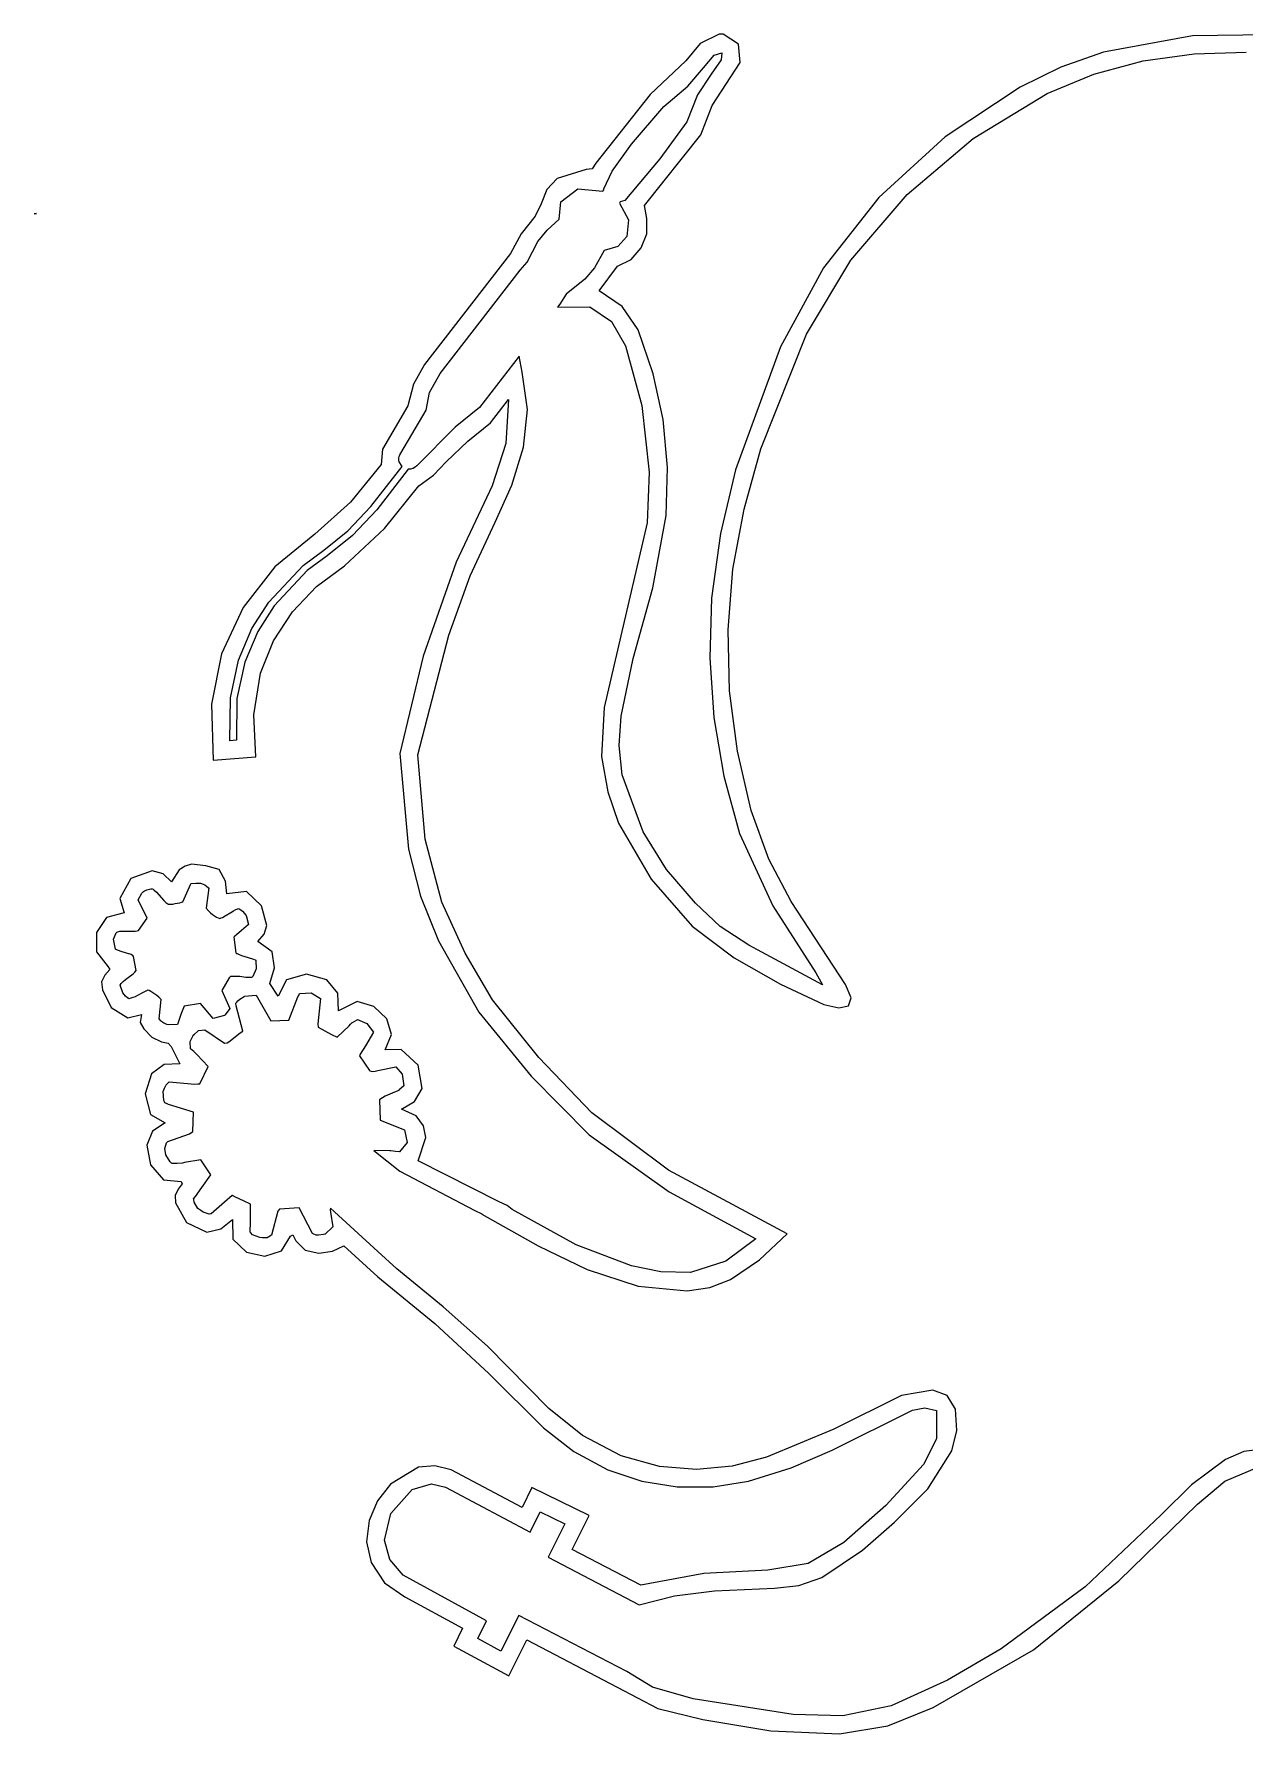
# Model space of a CAD drawing. Extents: x -1.8 to 68.8, y 0 to 50.4.
# Drawn here: x -1.78 to 33.53, y 0.77 to 50.36 of the extents above; entities that cross this region are included whole.
import ezdxf

# ---------------------------------------------------------------- set-up
doc = ezdxf.new("R2010")
doc.units = 0

msp = doc.modelspace()

# ---------------------------------------------------------------- linework, layer by layer
at = {"layer": 'Layer 1'}
for p, q in [((18.204214, 50.359664), (17.643897, 50.082171)), ((18.20422, 50.359641), (18.204214, 50.359664)), ((18.314807, 50.352406), (18.20422, 50.359641)), ((18.76063, 50.059469), (18.314807, 50.352406)), ((32.007492, 50.310548), (29.407684, 49.834179)), ((34.203721, 50.331729), (32.007492, 50.310548)), ((17.643897, 50.082171), (17.231665, 49.578835)), ((17.747893, 49.375824), (18.052423, 49.742538)), ((18.263787, 49.604247), (17.96451, 49.18913)), ((18.052423, 49.742538), (18.277592, 49.814996)), ((18.277592, 49.814996), (18.263787, 49.604247)), ((18.810383, 49.528685), (18.76063, 50.059469)), ((29.407684, 49.834179), (28.16159, 49.391826)), ((30.562079, 49.574904), (32.051283, 49.78283)), ((32.051283, 49.78283), (33.570698, 49.828948)), ((17.231665, 49.578835), (16.185219, 48.5975)), ((17.284725, 48.835955), (17.747893, 49.375824)), ((17.96451, 49.18913), (17.567655, 48.582585)), ((18.001648, 48.269332), (18.810383, 49.528685)), ((28.16159, 49.391826), (26.974216, 48.807283)), ((27.761758, 48.624372), (29.12495, 49.192856)), ((29.12495, 49.192856), (30.562079, 49.574904)), ((16.185219, 48.5975), (14.602372, 46.592974)), ((16.583641, 48.244034), (17.284725, 48.835955)), ((26.974216, 48.807283), (24.790182, 47.36336)), ((25.606476, 47.314958), (27.761758, 48.624372)), ((15.646176, 47.144426), (16.583641, 48.244034)), ((17.567655, 48.582585), (17.261118, 47.79755)), ((17.664718, 47.421839), (18.001648, 48.269332)), ((17.261118, 47.79755), (16.470019, 46.719072)), ((15.081136, 46.36182), (15.646176, 47.144426)), ((16.02296, 45.358402), (17.664718, 47.421839)), ((24.790182, 47.36336), (22.861563, 45.591445)), ((23.679631, 45.678561), (25.606476, 47.314958)), ((16.470019, 46.719072), (15.455029, 45.505187)), ((13.482529, 46.141757), (13.174125, 45.822097)), ((14.32797, 46.402288), (13.482529, 46.141757)), ((14.500931, 46.430158), (14.32797, 46.402288)), ((14.602372, 46.592974), (14.500931, 46.430158)), ((14.838014, 45.8447), (15.081136, 46.36182)), ((13.174125, 45.822097), (13.007639, 45.405968)), ((13.581245, 45.467463), (14.078685, 45.845364)), ((14.078685, 45.845364), (14.809592, 45.770286)), ((14.809592, 45.770286), (14.842665, 45.814728)), ((14.842665, 45.814728), (14.838014, 45.8447)), ((22.040728, 43.759365), (23.679631, 45.678561)), ((-1.775939, 45.112042), (-1.706957, 45.126557)), ((-1.706957, 45.126557), (-1.775939, 45.112042)), ((13.007639, 45.405968), (12.839175, 45.041133)), ((13.536803, 44.958968), (13.581245, 45.467463)), ((15.31602, 45.459712), (15.2938, 45.429223)), ((15.2938, 45.429223), (15.558483, 44.943266)), ((15.455029, 45.505187), (15.31602, 45.459712)), ((16.090139, 44.980131), (16.02296, 45.358402)), ((22.861563, 45.591445), (21.244031, 43.534026)), ((12.839175, 45.041133), (12.428384, 44.531624)), ((12.915137, 44.302161), (13.189538, 44.638574)), ((13.189538, 44.638574), (13.536803, 44.958968)), ((15.558483, 44.943266), (15.511874, 44.448922)), ((16.091694, 44.532352), (16.090139, 44.980131)), ((12.428384, 44.531624), (12.120356, 43.95903)), ((12.605595, 43.699615), (12.915137, 44.302161)), ((15.243895, 44.16342), (14.844216, 44.04688)), ((15.511874, 44.448922), (15.243895, 44.16342)), ((15.928957, 44.118387), (16.091694, 44.532352)), ((12.120356, 43.95903), (9.606301, 40.718922)), ((12.40044, 43.470688), (12.605595, 43.699615)), ((14.844216, 44.04688), (14.563096, 43.541485)), ((15.232829, 43.584869), (15.632484, 43.786478)), ((15.632484, 43.786478), (15.928957, 44.118387)), ((20.749275, 41.601554), (22.040728, 43.759365)), ((10.067238, 40.453915), (12.40044, 43.470688)), ((14.288178, 43.203522), (13.738858, 42.766339)), ((14.563096, 43.541485), (14.288178, 43.203522)), ((14.698495, 42.869668), (15.232829, 43.584869)), ((21.244031, 43.534026), (19.993255, 41.233595)), ((13.738858, 42.766339), (13.554374, 42.48367)), ((15.377731, 42.411516), (14.698495, 42.869668)), ((13.554374, 42.48367), (13.483577, 42.392203)), ((13.483577, 42.392203), (14.433905, 42.400471)), ((14.433905, 42.400471), (15.060754, 41.975314)), ((15.843643, 41.729171), (15.377731, 42.411516)), ((15.060754, 41.975314), (15.473507, 41.263091)), ((16.279643, 40.446497), (15.843643, 41.729171)), ((15.473507, 41.263091), (15.944406, 39.524164)), ((19.993255, 41.233595), (18.676848, 37.649067)), ((19.413756, 38.25988), (20.749275, 41.601554)), ((9.606301, 40.718922), (9.287368, 40.147798)), ((12.373568, 40.962421), (11.216535, 39.465873)), ((12.461935, 40.495266), (12.373568, 40.962421)), ((9.75905, 39.906576), (10.067238, 40.453915)), ((12.615736, 39.40385), (12.461935, 40.495266)), ((16.567629, 39.118998), (16.279643, 40.446497)), ((9.287368, 40.147798), (9.123644, 39.516413)), ((9.661579, 39.386798), (9.75905, 39.906576)), ((11.530401, 39.019062), (12.062479, 39.694696)), ((12.062479, 39.694696), (11.977942, 38.413502)), ((9.123644, 39.516413), (8.388806, 38.251892)), ((8.921057, 38.130029), (9.661579, 39.386798)), ((11.216535, 39.465873), (10.499783, 38.889682)), ((12.496558, 38.308839), (12.615736, 39.40385)), ((15.944406, 39.524164), (16.160413, 37.582166)), ((10.499783, 38.889682), (9.385641, 37.767271)), ((10.869272, 38.480302), (11.530401, 39.019062)), ((16.691278, 37.718008), (16.567629, 39.118998)), ((8.388806, 38.251892), (8.346431, 37.804892)), ((10.24192, 37.879306), (10.869272, 38.480302)), ((11.977942, 38.413502), (11.578271, 37.183225)), ((12.15354, 37.20322), (12.496558, 38.308839)), ((18.926827, 36.496771), (19.413756, 38.25988)), ((8.346431, 37.804892), (7.456145, 36.70724)), ((8.043178, 36.575713), (8.956208, 37.743488)), ((8.861112, 37.980167), (8.864213, 37.999288)), ((8.861112, 37.937792), (8.861112, 37.980167)), ((8.861112, 37.927973), (8.861112, 37.937792)), ((8.870931, 37.882498), (8.861112, 37.927973)), ((8.864213, 37.999288), (8.870931, 38.032361)), ((8.870931, 38.032361), (8.881782, 38.059233)), ((8.872492, 37.879397), (8.870931, 37.882498)), ((8.956208, 37.743488), (8.872492, 37.879397)), ((8.881782, 38.059233), (8.891084, 38.083003)), ((8.891084, 38.083003), (8.921057, 38.130029)), ((9.282804, 37.688206), (9.263683, 37.680454)), ((9.322079, 37.710426), (9.282804, 37.688206)), ((9.338099, 37.721279), (9.322079, 37.710426)), ((9.385641, 37.767271), (9.338099, 37.721279)), ((9.868416, 37.495091), (10.24192, 37.879306)), ((16.657029, 36.309871), (16.691278, 37.718008)), ((9.134491, 37.661322), (8.216486, 36.479424)), ((9.200637, 37.662883), (9.134491, 37.661322)), ((9.215107, 37.665984), (9.200637, 37.662883)), ((9.263683, 37.680454), (9.215107, 37.665984)), ((9.442487, 37.182192), (9.868416, 37.495091)), ((11.672837, 36.123963), (12.15354, 37.20322)), ((16.160413, 37.582166), (16.102018, 36.096988)), ((18.676848, 37.649067), (18.238727, 35.790459)), ((7.456145, 36.70724), (6.408568, 35.765743)), ((8.443198, 35.933439), (9.442487, 37.182192)), ((11.578271, 37.183225), (10.537509, 34.955974)), ((7.37091, 35.862963), (8.043178, 36.575713)), ((8.216486, 36.479424), (7.515205, 35.733263)), ((16.2637, 34.20701), (16.657029, 36.309871)), ((18.602639, 34.745651), (18.926827, 36.496771)), ((6.408568, 35.765743), (5.249161, 34.816899)), ((6.671596, 35.304881), (7.37091, 35.862963)), ((7.515205, 35.733263), (6.772882, 35.140549)), ((7.277764, 34.842802), (8.443198, 35.933439)), ((10.944147, 34.557927), (11.672837, 36.123963)), ((16.102018, 36.096988), (15.335141, 32.80572)), ((18.238727, 35.790459), (17.979427, 33.898135)), ((6.067727, 34.856515), (6.671596, 35.304881)), ((5.249161, 34.816899), (4.325206, 33.635323)), ((5.067761, 33.79078), (6.067727, 34.856515)), ((6.772882, 35.140549), (6.189049, 34.7068)), ((6.460268, 34.239974), (7.277764, 34.842802)), ((10.537509, 34.955974), (9.574521, 32.20741)), ((18.460098, 32.975401), (18.602639, 34.745651)), ((6.189049, 34.7068), (5.221535, 33.675622)), ((5.758341, 33.504559), (6.460268, 34.239974)), ((10.316322, 32.820826), (10.944147, 34.557927)), ((4.579689, 33.02142), (5.067761, 33.79078)), ((15.697916, 32.141655), (16.2637, 34.20701)), ((17.979427, 33.898135), (17.930684, 32.160624)), ((4.325206, 33.635323), (3.690783, 32.280017)), ((5.221535, 33.675622), (4.749248, 32.931153)), ((5.202986, 32.655756), (5.758341, 33.504559)), ((4.185129, 32.091743), (4.579689, 33.02142)), ((4.749248, 32.931153), (4.367461, 32.031513)), ((9.417164, 29.329554), (10.316322, 32.820826)), ((15.335141, 32.80572), (14.845168, 30.710594)), ((18.506165, 31.198847), (18.460098, 32.975401)), ((3.690783, 32.280017), (3.39997, 30.809979)), ((4.825204, 31.712765), (5.202986, 32.655756)), ((3.948262, 30.999757), (4.185129, 32.091743)), ((4.367461, 32.031513), (4.138315, 30.974766)), ((9.574521, 32.20741), (8.886966, 29.376477)), ((15.342296, 30.45848), (15.697916, 32.141655)), ((17.930684, 32.160624), (18.05049, 30.426172)), ((4.636374, 30.501987), (4.825204, 31.712765)), ((3.39997, 30.809979), (3.444928, 29.172872)), ((3.933265, 29.74347), (3.948262, 30.999757)), ((4.138315, 30.974766), (4.123951, 29.758972)), ((18.733019, 29.436373), (18.506165, 31.198847)), ((4.690328, 29.274158), (4.636374, 30.501987)), ((14.845168, 30.710594), (14.767301, 29.285439)), ((15.286834, 29.603042), (15.342296, 30.45848)), ((18.05049, 30.426172), (18.337853, 28.711658)), ((4.123951, 29.758972), (3.933265, 29.74347)), ((3.444928, 29.172872), (4.690328, 29.274158)), ((8.886966, 29.376477), (9.143745, 26.576403)), ((9.625209, 26.876151), (9.417164, 29.329554)), ((14.767301, 29.285439), (14.955526, 28.253326)), ((15.376489, 28.749102), (15.286834, 29.603042)), ((19.132839, 27.708364), (18.733019, 29.436373)), ((15.98472, 27.083573), (15.376489, 28.749102)), ((18.337853, 28.711658), (18.79178, 27.033963)), ((14.955526, 28.253326), (15.263828, 27.337328)), ((15.263828, 27.337328), (16.217187, 25.701249)), ((19.651457, 26.293232), (19.132839, 27.708364)), ((10.112237, 25.032703), (9.625209, 26.876151)), ((16.667406, 25.988288), (15.98472, 27.083573)), ((18.79178, 27.033963), (19.769032, 24.924706)), ((9.143745, 26.576403), (9.488779, 25.214989)), ((20.305608, 25.051566), (19.651457, 26.293232)), ((1.669328, 25.951884), (1.048148, 25.723318)), ((1.987115, 25.862975), (1.669328, 25.951884)), ((2.237252, 25.62684), (1.987115, 25.862975)), ((2.458427, 25.977206), (2.237252, 25.62684)), ((2.629736, 26.083358), (2.458427, 25.977206)), ((2.819128, 26.143087), (2.629736, 26.083358)), ((3.234089, 26.09141), (2.819128, 26.143087)), ((3.622695, 25.985474), (3.234089, 26.09141)), ((3.808742, 25.649573), (3.622695, 25.985474)), ((17.511756, 25.010834), (16.667406, 25.988288)), ((1.048148, 25.723318), (0.725201, 25.142632)), ((1.263669, 25.105423), (1.365988, 25.298176)), ((1.365988, 25.298176), (1.418181, 25.346752)), ((1.418181, 25.346752), (1.441952, 25.361222)), ((1.441952, 25.361222), (1.473475, 25.378275)), ((1.473475, 25.378275), (1.511199, 25.394295)), ((1.511199, 25.394295), (1.55254, 25.406696)), ((1.55254, 25.406696), (1.594914, 25.418065)), ((1.594914, 25.418065), (1.634705, 25.422717)), ((1.634705, 25.422717), (1.669328, 25.422717)), ((1.669328, 25.422717), (1.670879, 25.422717)), ((1.670879, 25.422717), (1.69465, 25.414964)), ((1.69465, 25.414964), (1.6962, 25.414964)), ((1.6962, 25.414964), (1.719455, 25.398944)), ((1.719455, 25.398944), (1.796969, 25.328147)), ((1.796969, 25.328147), (2.008326, 25.080101)), ((2.562813, 25.045469), (2.791739, 25.566366)), ((2.791739, 25.566366), (2.802593, 25.575669)), ((2.802593, 25.575669), (2.944703, 25.590139)), ((2.944703, 25.590139), (3.016016, 25.5917)), ((3.016016, 25.5917), (3.016519, 25.592229)), ((3.016519, 25.592229), (3.016531, 25.592733)), ((3.016531, 25.592733), (3.048054, 25.589632)), ((3.048054, 25.589632), (3.049615, 25.589632)), ((3.049615, 25.589632), (3.074935, 25.586532)), ((3.074935, 25.586532), (3.076497, 25.586532)), ((3.076497, 25.586532), (3.151944, 25.562761)), ((3.151944, 25.562761), (3.153505, 25.562761)), ((3.153505, 25.562761), (3.205698, 25.537441)), ((3.205698, 25.537441), (3.20726, 25.537441)), ((3.20726, 25.537441), (3.254802, 25.504368)), ((3.317868, 25.456826), (3.248105, 24.863581)), ((3.254802, 25.504368), (3.256363, 25.504368)), ((3.256363, 25.504368), (3.316307, 25.456826)), ((3.316307, 25.456826), (3.317868, 25.456826)), ((3.843353, 25.275441), (3.808742, 25.649573)), ((4.424195, 25.341586), (3.843353, 25.275441)), ((4.853997, 24.927591), (4.424195, 25.341586)), ((16.217187, 25.701249), (17.417182, 24.339581)), ((0.725201, 25.142632), (0.855942, 24.72147)), ((1.519467, 24.565405), (1.263669, 25.105423)), ((2.008326, 25.080101), (2.063619, 25.026357)), ((2.063619, 25.026357), (2.065686, 25.026357)), ((2.065686, 25.026357), (2.094108, 25.002587)), ((2.094108, 25.002587), (2.095658, 25.002587)), ((2.095658, 25.002587), (2.12408, 24.982434)), ((2.12408, 24.982434), (2.125631, 24.982434)), ((2.125631, 24.982434), (2.136483, 24.977266)), ((2.136483, 24.977266), (2.138033, 24.977266)), ((2.138033, 24.977266), (2.154053, 24.975705)), ((2.154053, 24.975705), (2.155604, 24.975705)), ((2.155604, 24.975705), (2.204696, 24.975705)), ((2.204696, 24.975705), (2.267741, 24.980357)), ((2.267741, 24.980357), (2.338538, 24.991726)), ((2.338538, 24.991726), (2.474447, 25.018598)), ((2.474447, 25.018598), (2.52819, 25.032549)), ((2.52819, 25.032549), (2.562813, 25.045469)), ((3.248105, 24.863581), (3.324069, 24.772114)), ((4.043949, 24.782966), (4.113195, 24.820689)), ((4.113195, 24.820689), (4.141617, 24.833609)), ((4.141617, 24.833609), (4.168489, 24.842912)), ((4.168489, 24.842912), (4.189161, 24.846013)), ((4.189161, 24.846013), (4.205181, 24.842912)), ((4.205181, 24.842912), (4.206742, 24.842912)), ((4.206742, 24.842912), (4.253768, 24.81294)), ((4.253768, 24.81294), (4.255329, 24.81294)), ((4.255329, 24.81294), (4.301321, 24.773665)), ((5.010205, 24.354568), (4.853997, 24.927591)), ((9.488779, 25.214989), (10.017128, 23.911185)), ((10.794717, 23.550841), (10.112237, 25.032703)), ((18.234212, 24.326439), (17.511756, 25.010834)), ((19.769032, 24.924706), (21.024199, 22.973751)), ((21.883053, 22.633228), (20.305608, 25.051566)), ((0.338908, 24.589837), (0.043073, 24.148379)), ((0.855942, 24.72147), (0.338908, 24.589837)), ((1.26987, 24.208839), (1.519467, 24.565405)), ((3.324069, 24.772114), (3.373162, 24.723021)), ((3.373162, 24.723021), (3.374723, 24.723021)), ((3.374723, 24.723021), (3.428467, 24.677029)), ((3.428467, 24.677029), (3.430028, 24.677029)), ((3.430028, 24.677029), (3.483771, 24.636205)), ((3.483771, 24.636205), (3.484803, 24.636205)), ((3.484803, 24.636205), (3.540097, 24.601582)), ((3.540097, 24.601582), (3.54216, 24.601582)), ((3.54216, 24.601582), (3.595387, 24.576261)), ((3.595387, 24.576261), (3.64448, 24.561791)), ((3.64448, 24.561791), (3.646041, 24.561791)), ((3.646041, 24.561791), (3.679114, 24.574711)), ((3.679114, 24.574711), (3.715804, 24.590213)), ((3.715804, 24.590213), (3.795902, 24.633104)), ((3.795902, 24.633104), (3.964884, 24.733873)), ((3.964884, 24.733873), (4.043949, 24.782966)), ((4.413448, 24.325115), (4.271338, 24.205226)), ((4.301321, 24.773665), (4.405707, 24.643958)), ((4.405707, 24.643958), (4.481154, 24.38816)), ((4.460991, 24.366456), (4.413448, 24.325115)), ((4.462552, 24.366456), (4.460991, 24.366456)), ((4.481154, 24.38816), (4.462552, 24.366456)), ((4.932026, 24.099564), (5.010205, 24.354568)), ((17.417182, 24.339581), (18.640456, 23.415575)), ((19.066698, 23.778869), (18.234212, 24.326439)), ((0.043073, 24.148379), (0.04712, 23.589498)), ((0.5402, 23.953038), (0.616164, 24.139073)), ((0.595493, 23.668819), (0.5402, 23.953038)), ((0.616164, 24.139073), (0.638385, 24.156644)), ((0.638385, 24.156644), (0.663706, 24.169045)), ((0.663706, 24.169045), (0.7221, 24.189717)), ((0.7221, 24.189717), (0.807366, 24.192818)), ((0.807366, 24.192818), (0.891082, 24.191257)), ((0.891082, 24.191257), (0.892632, 24.191257)), ((0.892632, 24.191257), (1.047145, 24.186606)), ((1.047145, 24.186606), (1.048695, 24.186606)), ((1.048695, 24.186606), (1.116908, 24.186606)), ((1.116908, 24.186606), (1.176853, 24.188167)), ((1.176853, 24.188167), (1.228529, 24.195919)), ((1.228529, 24.195919), (1.26987, 24.208839)), ((4.077035, 24.040895), (4.054815, 24.017125)), ((4.054815, 24.017125), (4.107009, 23.553071)), ((4.126128, 24.085337), (4.077035, 24.040895)), ((4.271338, 24.205226), (4.126128, 24.085337)), ((4.75079, 23.889481), (4.932026, 24.099564)), ((5.172469, 23.588208), (4.75079, 23.889481)), ((10.017128, 23.911185), (11.194832, 21.829144)), ((0.04712, 23.589498), (0.389822, 23.151027)), ((0.608412, 23.657971), (0.595493, 23.668819)), ((0.609963, 23.657971), (0.608412, 23.657971)), ((0.685927, 23.627999), (0.609963, 23.657971)), ((0.687478, 23.627999), (0.685927, 23.627999)), ((0.766026, 23.599577), (0.687478, 23.627999)), ((0.768093, 23.599577), (0.766026, 23.599577)), ((0.922626, 23.550397), (0.768093, 23.599577)), ((0.924242, 23.550397), (0.922626, 23.550397)), ((0.991938, 23.526637), (0.924242, 23.550397)), ((0.994005, 23.526637), (0.991938, 23.526637)), ((1.052399, 23.504412), (0.994005, 23.526637)), ((1.05395, 23.504412), (1.052399, 23.504412)), ((1.099425, 23.479621), (1.05395, 23.504412)), ((1.100975, 23.479621), (1.099425, 23.479621)), ((1.129397, 23.45275), (1.100975, 23.479621)), ((1.205362, 23.038823), (1.129397, 23.45275)), ((4.107009, 23.553071), (4.141632, 23.53291)), ((4.141632, 23.53291), (4.143193, 23.53291)), ((4.143193, 23.53291), (4.182984, 23.513781)), ((4.182984, 23.513781), (4.184545, 23.513781)), ((4.184545, 23.513781), (4.272911, 23.477607)), ((4.272911, 23.477607), (4.274975, 23.477607)), ((4.274975, 23.477607), (4.369543, 23.446085)), ((4.369543, 23.446085), (4.371104, 23.446085)), ((4.371104, 23.446085), (4.464122, 23.417663)), ((4.464122, 23.417663), (4.466185, 23.417663)), ((4.466185, 23.417663), (4.623798, 23.37012)), ((4.623798, 23.37012), (4.625359, 23.37012)), ((4.625359, 23.37012), (4.672901, 23.350991)), ((4.672901, 23.350991), (4.674965, 23.350991)), ((4.674965, 23.350991), (4.687885, 23.343239)), ((4.687885, 23.343239), (4.695637, 23.333925)), ((4.695637, 23.333925), (4.701839, 23.08898)), ((5.236372, 23.119651), (5.172469, 23.588208)), ((11.589121, 22.182198), (10.794717, 23.550841)), ((18.640456, 23.415575), (19.987047, 22.646147)), ((21.216435, 22.628036), (19.066698, 23.778869)), ((0.293704, 22.910214), (0.187197, 22.711823)), ((0.43428, 23.067366), (0.293704, 22.910214)), ((0.389822, 23.151027), (0.43428, 23.067366)), ((0.89427, 22.775272), (0.968684, 22.833668)), ((0.968684, 22.833668), (1.112344, 22.945803)), ((1.112344, 22.945803), (1.167638, 22.996447)), ((1.167638, 22.996447), (1.205362, 23.038823)), ((3.915799, 22.828596), (3.696691, 22.454457)), ((3.954039, 22.864767), (3.915799, 22.828596)), ((3.955601, 22.864767), (3.954039, 22.864767)), ((4.06102, 22.869926), (3.955601, 22.864767)), ((4.146286, 22.86728), (4.06102, 22.869926)), ((4.147847, 22.86728), (4.146286, 22.86728)), ((4.220711, 22.862121), (4.147847, 22.86728)), ((4.222272, 22.862121), (4.220711, 22.862121)), ((4.283767, 22.854369), (4.222272, 22.862121)), ((4.285831, 22.854369), (4.283767, 22.854369)), ((4.40417, 22.840425), (4.285831, 22.854369)), ((4.405731, 22.840425), (4.40417, 22.840425)), ((4.470326, 22.8368), (4.405731, 22.840425)), ((4.47239, 22.8368), (4.470326, 22.8368)), ((4.546804, 22.8368), (4.47239, 22.8368)), ((4.548867, 22.8368), (4.546804, 22.8368)), ((4.56747, 22.839896), (4.548867, 22.8368)), ((4.586589, 22.849209), (4.56747, 22.839896)), ((4.60416, 22.863153), (4.586589, 22.849209)), ((4.605721, 22.863153), (4.60416, 22.863153)), ((4.701839, 23.08898), (4.605721, 22.863153)), ((5.104773, 22.662168), (5.236372, 23.119651)), ((6.165507, 22.936394), (5.584847, 22.767588)), ((6.759967, 22.773277), (6.165507, 22.936394)), ((21.024199, 22.973751), (21.216435, 22.628036)), ((0.187197, 22.711823), (0.217223, 22.479232)), ((0.217223, 22.479232), (0.475989, 21.959281)), ((0.732006, 22.613008), (0.76973, 22.663136)), ((0.813655, 22.387184), (0.732006, 22.613008)), ((0.76973, 22.663136), (0.826574, 22.718429)), ((0.889619, 22.290548), (0.813655, 22.387184)), ((0.826574, 22.718429), (0.89427, 22.775272)), ((1.388296, 22.387197), (1.239985, 22.311233)), ((1.538674, 22.469361), (1.388296, 22.387197)), ((1.540225, 22.469361), (1.538674, 22.469361)), ((1.577948, 22.454888), (1.540225, 22.469361)), ((1.579499, 22.454888), (1.577948, 22.454888)), ((1.628591, 22.429567), (1.579499, 22.454888)), ((1.630142, 22.429567), (1.628591, 22.429567)), ((1.686986, 22.393394), (1.630142, 22.429567)), ((1.688536, 22.393394), (1.686986, 22.393394)), ((1.748481, 22.352571), (1.688536, 22.393394)), ((1.750031, 22.352571), (1.748481, 22.352571)), ((1.806875, 22.308129), (1.750031, 22.352571)), ((3.696691, 22.454457), (3.933369, 21.932008)), ((4.363743, 22.293278), (4.701706, 22.318599)), ((4.701706, 22.318599), (5.124936, 21.578076)), ((5.347135, 22.289063), (5.104773, 22.662168)), ((5.584847, 22.767588), (5.347135, 22.289063)), ((5.917134, 22.269516), (5.940905, 22.316543)), ((5.940905, 22.316543), (5.967776, 22.368734)), ((5.967776, 22.368734), (5.975528, 22.37183)), ((5.975528, 22.37183), (5.97709, 22.373947)), ((5.97709, 22.373947), (6.304201, 22.388419)), ((6.304201, 22.388419), (6.580153, 22.222539)), ((7.080152, 22.384965), (6.759967, 22.773277)), ((7.099997, 21.869458), (7.080152, 22.384965)), ((19.987047, 22.646147), (21.251568, 22.049285)), ((22.051299, 22.240691), (21.883053, 22.633228)), ((0.475989, 21.959281), (0.961879, 21.664814)), ((0.964033, 22.233705), (0.889619, 22.290548)), ((0.965583, 22.233705), (0.964033, 22.233705)), ((0.997106, 22.2182), (0.965583, 22.233705)), ((1.047749, 22.230609), (0.997106, 22.2182)), ((1.106143, 22.249738), (1.047749, 22.230609)), ((1.170739, 22.27816), (1.106143, 22.249738)), ((1.239985, 22.311233), (1.170739, 22.27816)), ((1.808426, 22.308129), (1.806875, 22.308129)), ((1.860619, 22.265753), (1.808426, 22.308129)), ((1.862169, 22.265753), (1.860619, 22.265753)), ((1.928832, 22.19444), (1.862169, 22.265753)), ((1.875089, 21.62755), (1.928832, 22.19444)), ((2.601142, 22.001713), (2.504508, 21.761935)), ((3.076048, 22.080776), (2.601142, 22.001713)), ((3.451736, 21.640494), (3.076048, 22.080776)), ((3.933369, 21.932008), (3.79746, 21.749076)), ((4.112584, 22.084519), (4.142556, 22.119659)), ((4.115685, 22.015273), (4.112584, 22.084519)), ((4.308438, 21.27475), (4.115685, 22.015273)), ((4.142556, 22.119659), (4.170978, 22.152732)), ((4.170978, 22.152732), (4.224722, 22.202857)), ((4.224722, 22.202857), (4.349778, 22.285023)), ((4.349778, 22.285023), (4.35443, 22.288119)), ((4.35443, 22.288119), (4.355991, 22.288119)), ((4.355991, 22.288119), (4.363743, 22.293278)), ((5.653585, 21.595141), (5.917134, 22.269516)), ((6.580153, 22.222539), (6.501605, 21.482532)), ((7.6488, 22.141791), (7.099997, 21.869458)), ((8.135404, 21.990624), (7.6488, 22.141791)), ((8.512829, 21.634847), (8.135404, 21.990624)), ((11.194832, 21.829144), (12.718301, 19.958623)), ((12.944057, 20.505706), (11.589121, 22.182198)), ((21.251568, 22.049285), (21.68944, 21.953816)), ((21.68944, 21.953816), (21.971389, 22.015919)), ((21.971389, 22.015919), (22.051299, 22.240691)), ((0.961879, 21.664814), (1.361854, 21.760416)), ((1.361854, 21.760416), (1.321337, 21.529403)), ((1.321337, 21.529403), (1.428, 21.337186)), ((1.428, 21.337186), (1.657425, 21.093899)), ((1.919013, 21.575874), (1.875089, 21.62755)), ((1.945885, 21.550554), (1.919013, 21.575874)), ((1.947436, 21.550554), (1.945885, 21.550554)), ((1.977408, 21.526794), (1.947436, 21.550554)), ((1.978958, 21.526794), (1.977408, 21.526794)), ((2.014098, 21.504569), (1.978958, 21.526794)), ((2.015649, 21.504569), (2.014098, 21.504569)), ((2.053373, 21.485969), (2.015649, 21.504569)), ((2.054923, 21.485969), (2.053373, 21.485969)), ((2.095747, 21.468401), (2.054923, 21.485969)), ((2.097298, 21.468401), (2.095747, 21.468401)), ((2.141739, 21.452394), (2.097298, 21.468401)), ((2.14329, 21.452394), (2.141739, 21.452394)), ((2.403739, 21.469962), (2.14329, 21.452394)), ((2.455932, 21.616723), (2.403739, 21.469962)), ((2.504508, 21.761935), (2.455932, 21.616723)), ((3.773679, 21.728862), (3.451736, 21.640494)), ((3.795899, 21.74643), (3.773679, 21.728862)), ((3.79746, 21.749076), (3.795899, 21.74643)), ((5.124936, 21.578076), (5.653585, 21.595141)), ((6.501605, 21.482532), (6.510907, 21.393651)), ((6.510907, 21.393651), (6.897447, 21.171441)), ((7.067979, 21.101678), (7.409043, 21.430341)), ((7.409043, 21.430341), (7.455035, 21.477365)), ((7.455035, 21.477365), (7.505161, 21.523357)), ((7.505161, 21.523357), (7.510328, 21.526453)), ((7.510328, 21.526453), (7.648821, 21.607069)), ((7.648821, 21.607069), (7.658639, 21.611725)), ((7.658639, 21.611725), (7.92684, 21.493385)), ((7.92684, 21.493385), (8.119592, 21.245339)), ((8.644279, 21.176729), (8.512829, 21.634847)), ((1.657425, 21.093899), (1.945797, 20.956848)), ((1.945797, 20.956848), (2.131716, 20.924331)), ((2.131716, 20.924331), (2.220199, 20.829724)), ((2.220199, 20.829724), (2.476513, 20.321746)), ((2.772618, 20.974491), (2.850133, 21.129004)), ((2.783471, 20.757966), (2.772618, 20.974491)), ((2.850133, 21.129004), (2.862534, 21.152764)), ((2.862534, 21.152764), (2.900257, 21.185837)), ((2.900257, 21.185837), (2.988624, 21.261801)), ((2.988624, 21.261801), (3.018596, 21.287122)), ((3.018596, 21.287122), (3.022213, 21.289238)), ((3.022213, 21.289238), (3.205147, 21.306278)), ((3.205147, 21.306278), (3.773587, 20.92594)), ((3.773587, 20.92594), (3.860404, 20.929035)), ((3.860404, 20.929035), (3.907429, 20.965725)), ((3.907429, 20.965725), (4.236091, 21.219455)), ((4.236091, 21.219455), (4.308438, 21.27475)), ((6.897447, 21.171441), (7.067979, 21.101678)), ((7.892216, 20.841231), (7.735637, 20.604553)), ((8.119592, 21.245339), (7.892216, 20.841231)), ((8.46167, 20.72741), (8.644279, 21.176729)), ((2.880106, 20.674768), (2.783471, 20.757966)), ((2.971573, 20.594152), (2.880106, 20.674768)), ((3.298168, 20.242239), (2.971573, 20.594152)), ((7.735637, 20.604553), (7.710832, 20.552359)), ((7.710832, 20.552359), (8.005905, 20.121377)), ((8.927274, 20.739289), (8.46167, 20.72741)), ((9.423081, 20.278222), (8.927274, 20.739289)), ((14.484366, 18.891564), (12.944057, 20.505706)), ((1.653826, 20.026672), (1.461015, 19.440536)), ((2.015538, 20.296598), (1.653826, 20.026672)), ((2.476513, 20.321746), (2.015538, 20.296598)), ((3.06304, 19.738393), (3.298168, 20.242239)), ((8.005905, 20.121377), (8.015207, 20.112064)), ((8.015207, 20.112064), (8.086521, 20.092934)), ((8.086521, 20.092934), (8.173337, 20.104311)), ((8.173337, 20.104311), (8.251885, 20.122912)), ((8.251885, 20.122912), (8.772783, 20.233499)), ((8.772783, 20.233499), (8.957784, 20.022143)), ((8.957784, 20.022143), (9.009977, 19.673327)), ((9.538605, 19.595174), (9.423081, 20.278222)), ((12.718301, 19.958623), (14.41582, 18.249524)), ((1.461015, 19.440536), (1.617135, 18.839666)), ((1.994373, 19.515601), (2.027446, 19.607067)), ((2.013493, 19.253603), (1.994373, 19.515601)), ((2.027446, 19.607067), (2.028996, 19.610692)), ((2.028996, 19.610692), (2.076538, 19.70836)), ((2.076538, 19.70836), (2.155603, 19.787426)), ((2.155603, 19.787426), (2.164905, 19.792082)), ((2.164905, 19.792082), (2.914729, 19.730588)), ((2.914729, 19.730588), (2.998445, 19.732705)), ((2.998445, 19.732705), (3.06304, 19.738393)), ((8.458569, 19.373576), (8.302507, 19.275907)), ((8.46013, 19.375163), (8.458569, 19.373576)), ((8.665802, 19.45888), (8.46013, 19.375163)), ((8.675105, 19.464039), (8.665802, 19.45888)), ((8.687506, 19.468696), (8.675105, 19.464039)), ((8.856488, 19.544142), (8.687506, 19.468696)), ((8.858049, 19.547237), (8.856488, 19.544142)), ((9.009977, 19.673327), (8.858049, 19.547237)), ((9.316484, 19.222046), (9.538605, 19.595174)), ((2.030546, 19.209677), (2.013493, 19.253603)), ((2.041915, 19.181255), (2.030546, 19.209677)), ((2.10496, 19.149733), (2.041915, 19.181255)), ((2.142684, 19.130604), (2.10496, 19.149733)), ((2.873388, 18.909431), (2.142684, 19.130604)), ((2.851684, 18.341506), (2.873388, 18.909431)), ((8.302507, 19.275907), (8.293204, 19.269716)), ((8.293204, 19.269716), (8.318524, 18.677505)), ((8.936576, 18.998831), (9.316484, 19.222046)), ((9.364456, 18.798324), (8.936576, 18.998831)), ((16.726273, 17.217806), (14.484366, 18.891564)), ((1.683499, 18.35673), (1.5174, 17.950833)), ((1.617135, 18.839666), (2.049667, 18.599371)), ((2.049667, 18.599371), (1.683499, 18.35673)), ((8.318524, 18.677505), (9.023907, 18.391737)), ((9.023907, 18.391737), (9.106072, 18.024316)), ((9.57744, 18.514986), (9.364456, 18.798324)), ((9.649455, 18.166754), (9.57744, 18.514986)), ((1.5174, 17.950833), (1.617936, 17.376557)), ((2.041916, 17.845381), (2.085841, 18.012812)), ((2.085841, 18.012812), (2.108061, 18.035037)), ((2.108061, 18.035037), (2.117363, 18.045885)), ((2.117363, 18.045885), (2.123564, 18.04898)), ((2.123564, 18.04898), (2.126665, 18.050568)), ((2.126665, 18.050568), (2.75815, 18.277945)), ((2.75815, 18.277945), (2.851684, 18.341506)), ((9.106072, 18.024316), (8.878696, 17.75405)), ((9.429051, 17.492464), (9.649455, 18.166754)), ((14.41582, 18.249524), (16.747159, 16.582695)), ((1.617936, 17.376557), (1.998507, 16.932808)), ((2.041916, 17.843794), (2.041916, 17.845381)), ((2.055868, 17.733206), (2.041916, 17.843794)), ((2.057419, 17.728549), (2.055868, 17.733206)), ((2.06517, 17.667052), (2.057419, 17.728549)), ((2.194878, 17.460347), (2.06517, 17.667052)), ((2.234152, 17.424176), (2.194878, 17.460347)), ((2.235702, 17.424176), (2.234152, 17.424176)), ((2.253272, 17.408168), (2.235702, 17.424176)), ((2.34474, 17.408168), (2.253272, 17.408168)), ((2.398483, 17.408168), (2.34474, 17.408168)), ((2.549895, 17.425737), (2.398483, 17.408168)), ((2.616557, 17.438146), (2.549895, 17.425737)), ((3.089913, 17.521862), (2.616557, 17.438146)), ((3.383434, 17.078477), (3.089913, 17.521862)), ((8.602228, 17.780905), (8.136624, 17.793314)), ((8.136624, 17.793314), (8.889549, 17.189215)), ((8.625998, 17.777809), (8.602228, 17.780905)), ((8.766558, 17.761802), (8.625998, 17.777809)), ((8.869394, 17.749393), (8.766558, 17.761802)), ((8.878696, 17.75405), (8.869394, 17.749393)), ((11.788077, 16.291506), (9.429051, 17.492464)), ((1.998507, 16.932808), (2.517338, 16.886818)), ((2.517338, 16.886818), (2.547809, 16.81773)), ((3.121435, 16.715194), (3.383434, 17.078477)), ((8.889549, 17.189215), (11.072875, 16.036832)), ((20.186001, 15.362468), (16.726273, 17.217806)), ((2.431555, 16.661507), (2.340033, 16.476172)), ((2.340033, 16.476172), (2.35404, 16.261532)), ((2.547809, 16.81773), (2.431555, 16.661507)), ((2.878556, 16.377229), (2.9323, 16.451643)), ((2.881657, 16.358628), (2.878556, 16.377229)), ((2.9323, 16.451643), (3.121435, 16.715194)), ((4.004078, 16.473947), (3.781353, 16.288945)), ((4.007179, 16.477043), (4.004078, 16.473947)), ((4.103298, 16.43105), (4.007179, 16.477043)), ((4.330674, 16.323563), (4.103298, 16.43105)), ((16.747159, 16.582695), (19.269265, 15.215603)), ((2.35404, 16.261532), (2.674747, 15.689102)), ((2.894058, 16.281114), (2.881657, 16.358628)), ((3.004646, 16.10283), (2.894058, 16.281114)), ((3.089912, 16.039785), (3.004646, 16.10283)), ((3.157608, 15.989144), (3.089912, 16.039785)), ((3.326589, 15.932298), (3.157608, 15.989144)), ((3.374131, 15.941611), (3.326589, 15.932298)), ((3.378783, 15.943199), (3.374131, 15.941611)), ((3.380344, 15.944786), (3.378783, 15.943199)), ((3.388096, 15.947882), (3.380344, 15.944786)), ((3.781353, 16.288945), (3.388096, 15.947882)), ((4.537379, 16.224345), (4.330674, 16.323563)), ((4.532728, 15.615081), (4.537379, 16.224345)), ((5.336294, 16.019224), (5.149743, 15.319526)), ((5.38177, 16.082269), (5.336294, 16.019224)), ((5.95486, 16.118443), (5.38177, 16.082269)), ((6.341916, 15.370168), (5.95486, 16.118443)), ((6.864364, 16.109127), (6.861263, 16.058485)), ((6.861263, 16.058485), (6.870566, 15.987688)), ((8.248773, 14.846158), (6.864364, 16.109127)), ((6.870566, 15.987688), (6.933611, 15.562908)), ((11.072875, 16.036832), (11.284231, 15.940198)), ((11.284231, 15.940198), (11.278029, 15.934007)), ((11.278029, 15.934007), (12.921338, 15.010552)), ((12.024784, 16.189175), (11.788077, 16.291506)), ((12.161181, 16.06878), (12.024784, 16.189175)), ((14.028764, 15.040936), (12.161181, 16.06878)), ((2.674747, 15.689102), (3.266645, 15.405257)), ((3.266645, 15.405257), (3.675835, 15.503621)), ((3.675835, 15.503621), (4.011818, 15.774741)), ((4.011818, 15.774741), (4.016985, 15.20475)), ((4.528066, 15.406825), (4.529627, 15.501393)), ((4.546669, 15.386162), (4.528066, 15.406825)), ((4.529627, 15.501393), (4.532728, 15.615081)), ((4.598862, 15.330869), (4.546669, 15.386162)), ((6.933611, 15.562908), (6.709335, 15.351551)), ((4.016985, 15.20475), (4.415882, 14.828828)), ((4.805567, 15.250253), (4.598862, 15.330869)), ((4.881531, 15.245597), (4.805567, 15.250253)), ((4.968348, 15.24094), (4.881531, 15.245597)), ((5.023641, 15.242527), (4.968348, 15.24094)), ((5.025202, 15.242527), (5.023641, 15.242527)), ((5.149743, 15.319526), (5.025202, 15.242527)), ((5.435608, 14.86034), (5.705769, 15.288983)), ((5.705769, 15.288983), (5.768345, 15.330217)), ((5.768345, 15.330217), (5.856664, 15.152043)), ((5.856664, 15.152043), (6.134166, 14.882808)), ((6.134166, 14.882808), (6.529497, 14.793693)), ((6.365687, 15.360854), (6.341916, 15.370168)), ((6.452503, 15.326231), (6.365687, 15.360854)), ((6.523299, 15.323135), (6.452503, 15.326231)), ((6.66541, 15.341735), (6.523299, 15.323135)), ((6.700033, 15.346895), (6.66541, 15.341735)), ((6.706234, 15.351551), (6.700033, 15.346895)), ((6.709335, 15.351551), (6.706234, 15.351551)), ((6.931532, 14.859022), (7.253476, 15.01147)), ((7.253476, 15.01147), (8.253414, 14.109715)), ((12.921338, 15.010552), (14.353603, 14.317653)), ((15.649669, 14.42648), (14.028764, 15.040936)), ((19.269265, 15.215603), (18.39466, 14.558856)), ((19.373465, 14.606132), (20.186001, 15.362468)), ((4.415882, 14.828828), (4.954394, 14.711758)), ((4.954394, 14.711758), (5.435608, 14.86034)), ((6.529497, 14.793693), (6.931532, 14.859022)), ((8.801194, 14.335076), (8.248773, 14.846158)), ((16.497018, 14.255828), (15.649669, 14.42648)), ((18.39466, 14.558856), (17.362407, 14.231685)), ((18.533391, 14.02715), (19.373465, 14.606132)), ((8.253414, 14.109715), (9.910527, 12.746033)), ((10.153196, 13.232922), (8.801194, 14.335076)), ((14.353603, 14.317653), (15.839908, 13.834615)), ((17.362407, 14.231685), (16.497018, 14.255828)), ((17.929383, 13.79286), (18.533391, 14.02715)), ((15.839908, 13.834615), (17.269941, 13.693695)), ((17.269941, 13.693695), (17.929383, 13.79286)), ((11.450124, 12.080438), (10.153196, 13.232922)), ((9.910527, 12.746033), (11.481119, 11.287152)), ((13.233087, 10.263408), (11.450124, 12.080438)), ((11.481119, 11.287152), (13.074984, 9.697203)), ((23.513455, 10.649004), (21.54763, 9.662181)), ((24.435953, 10.804571), (23.513455, 10.649004)), ((24.848489, 10.640221), (24.435953, 10.804571)), ((25.089067, 10.249545), (24.848489, 10.640221)), ((14.213174, 9.48064), (13.233087, 10.263408)), ((21.498874, 9.052079), (23.839005, 10.212802)), ((23.839005, 10.212802), (24.198338, 10.289207)), ((24.198338, 10.289207), (24.542837, 10.202457)), ((24.542837, 10.202457), (24.54183, 9.379126)), ((25.128832, 9.626828), (25.089067, 10.249545)), ((13.074984, 9.697203), (13.962943, 9.012147)), ((15.342905, 8.887355), (14.213174, 9.48064)), ((21.54763, 9.662181), (19.582627, 8.841295)), ((24.981263, 9.028635), (25.128832, 9.626828)), ((13.962943, 9.012147), (14.951187, 8.475441)), ((20.30226, 8.534161), (21.498874, 9.052079)), ((24.54183, 9.379126), (24.163532, 8.628394)), ((24.282907, 7.918757), (24.981263, 9.028635)), ((33.495532, 9.00725), (32.963926, 8.78204)), ((34.049858, 9.080594), (33.495532, 9.00725)), ((9.434965, 8.552202), (8.614115, 8.061504)), ((9.912861, 8.596047), (9.434965, 8.552202)), ((10.38248, 8.479566), (9.912861, 8.596047)), ((12.453669, 7.381444), (10.38248, 8.479566)), ((14.951187, 8.475441), (15.943851, 8.142589)), ((16.465939, 8.571891), (15.342905, 8.887355)), ((17.5404, 8.483851), (16.465939, 8.571891)), ((18.576044, 8.586049), (17.5404, 8.483851)), ((19.582627, 8.841295), (18.576044, 8.586049)), ((19.055841, 8.146779), (20.30226, 8.534161)), ((24.163532, 8.628394), (23.062195, 7.432402)), ((32.963926, 8.78204), (31.973776, 8.036821)), ((32.944006, 8.148498), (33.887992, 8.545193)), ((8.614115, 8.061504), (8.234598, 7.569211)), ((9.246395, 7.902944), (9.811892, 8.070387)), ((9.811892, 8.070387), (10.225635, 7.971808)), ((10.225635, 7.971808), (10.386108, 7.878632)), ((12.739439, 7.962285), (12.453669, 7.381444)), ((14.41427, 7.143216), (12.739439, 7.962285)), ((15.943851, 8.142589), (16.97643, 7.976652)), ((16.97643, 7.976652), (18.02255, 7.977945)), ((18.02255, 7.977945), (19.055841, 8.146779)), ((31.973776, 8.036821), (31.089209, 7.166533)), ((32.152182, 7.477561), (32.944006, 8.148498)), ((8.234598, 7.569211), (7.992128, 6.993904)), ((8.630662, 7.198056), (9.246395, 7.902944)), ((10.386108, 7.878632), (12.687773, 6.658037)), ((23.311576, 6.945783), (24.282907, 7.918757)), ((29.859347, 5.236457), (32.152182, 7.477561)), ((7.992128, 6.993904), (7.920609, 6.380211)), ((8.448212, 6.420858), (8.630662, 7.198056)), ((12.687773, 6.658037), (12.981295, 7.254899)), ((12.981295, 7.254899), (13.701147, 6.902982)), ((13.918177, 6.157229), (14.41427, 7.143216)), ((23.062195, 7.432402), (21.832929, 6.361352)), ((22.384843, 6.135588), (23.311576, 6.945783)), ((31.089209, 7.166533), (28.871977, 5.060266)), ((13.701147, 6.902982), (13.211772, 5.930433)), ((7.920609, 6.380211), (8.053943, 5.772758)), ((8.597804, 5.859119), (8.448212, 6.420858)), ((15.918569, 5.107684), (13.918177, 6.157229)), ((21.832929, 6.361352), (20.800151, 5.745901)), ((21.198016, 5.338257), (22.384843, 6.135588)), ((8.053943, 5.772758), (8.447617, 5.177637)), ((8.988779, 5.403334), (8.597804, 5.859119)), ((13.211772, 5.930433), (15.873104, 4.533623)), ((19.61963, 5.549516), (17.753152, 5.448696)), ((20.800151, 5.745901), (19.61963, 5.549516)), ((8.447617, 5.177637), (9.036311, 4.77437)), ((11.417051, 4.07422), (8.988779, 5.403334)), ((17.753152, 5.448696), (15.918569, 5.107684)), ((18.063071, 4.944709), (19.819628, 5.021448)), ((19.819628, 5.021448), (20.52799, 5.104534)), ((20.52799, 5.104534), (21.198016, 5.338257)), ((28.871977, 5.060266), (26.421284, 3.24998)), ((27.366949, 3.226146), (29.859347, 5.236457)), ((9.036311, 4.77437), (10.718376, 3.853497)), ((15.873104, 4.533623), (16.902805, 4.797008)), ((16.902805, 4.797008), (18.063071, 4.944709)), ((11.161253, 3.554872), (11.417051, 4.07422)), ((12.359112, 4.231832), (11.836663, 3.191587)), ((15.513437, 2.596791), (12.359112, 4.231832)), ((10.718376, 3.853497), (10.461028, 3.330532)), ((11.836663, 3.191587), (11.161253, 3.554872)), ((12.065062, 2.467537), (12.591644, 3.515534)), ((12.591644, 3.515534), (15.231273, 2.138874)), ((10.461028, 3.330532), (12.065062, 2.467537)), ((24.444135, 1.544597), (27.366949, 3.226146)), ((26.421284, 3.24998), (24.856173, 2.345612)), ((16.262047, 2.133574), (15.513437, 2.596791)), ((15.231273, 2.138874), (16.41414, 1.51452)), ((17.444066, 1.800975), (16.262047, 2.133574)), ((24.856173, 2.345612), (23.216832, 1.59582)), ((16.41414, 1.51452), (17.724658, 1.19475)), ((20.356546, 1.336921), (17.444066, 1.800975)), ((23.216832, 1.59582), (21.805845, 1.3052)), ((23.117297, 1.008669), (24.444135, 1.544597)), ((17.724658, 1.19475), (19.705844, 0.867308)), ((21.805845, 1.3052), (20.356546, 1.336921)), ((21.709939, 0.770486), (23.117297, 1.008669)), ((19.705844, 0.867308), (21.709939, 0.770486))]:
    msp.add_line(p, q, dxfattribs=at)

doc.saveas('drawing.dxf')
